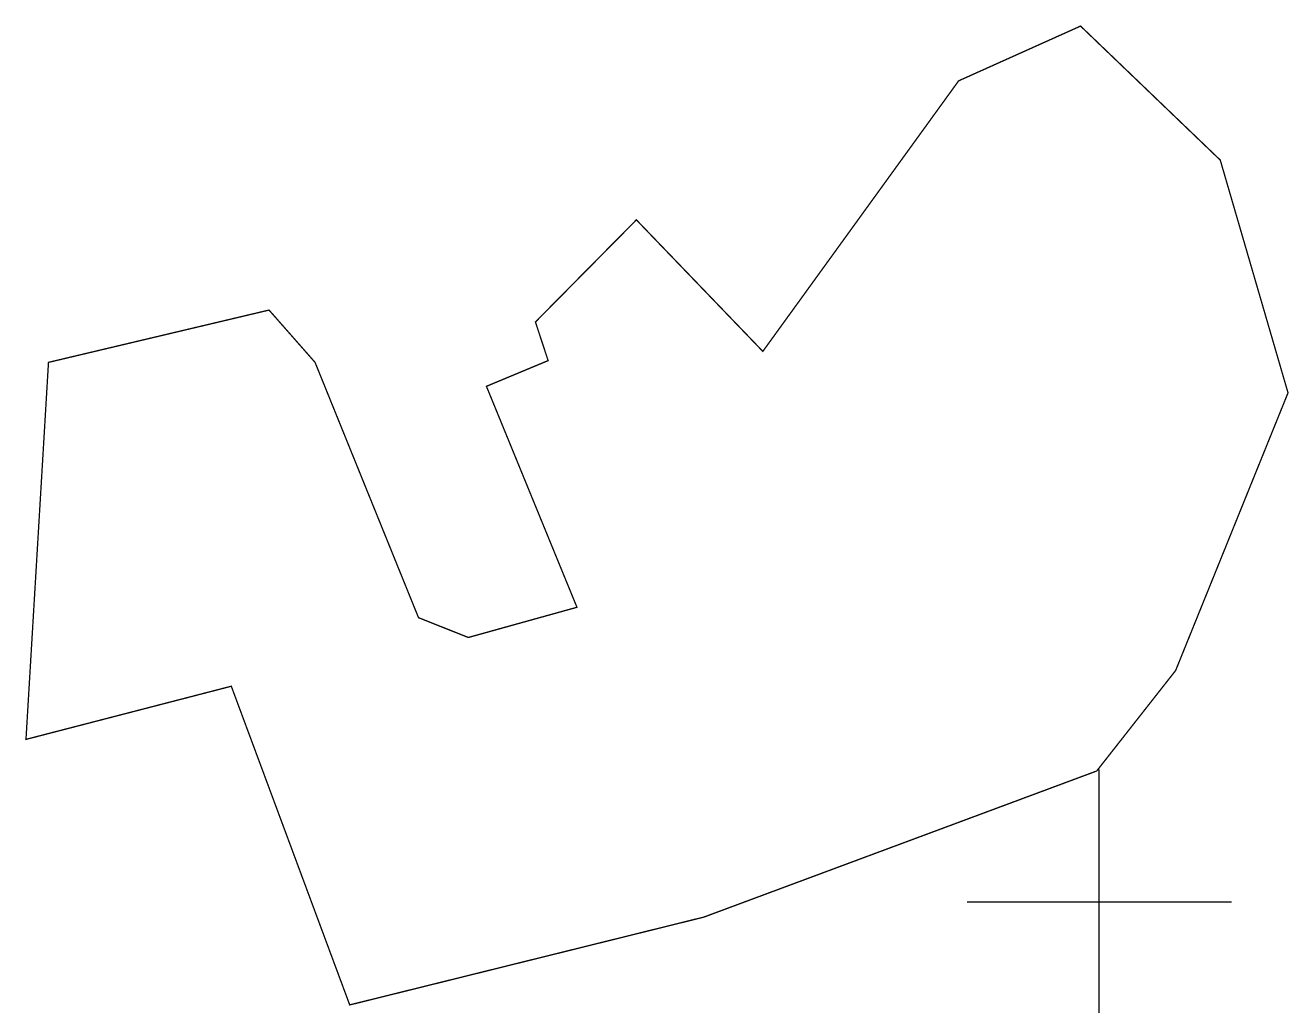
# Model space of a CAD drawing. Header units: feet. Extents: x 978184 to 982961, y 177216 to 180920.
import ezdxf

# ---------------------------------------------------------------- set-up
doc = ezdxf.new("R2010")
doc.units = ezdxf.units.FT
doc.header["$MEASUREMENT"] = 0
doc.header["$PDMODE"] = 2
doc.header["$PDSIZE"] = 500
doc.linetypes.add('LTP001', pattern=[50, 50, 0])
doc.layers.add('_Aerial_C-TOPO-BNDY', color=16, linetype='LTP001', lineweight=0)
doc.layers.add('Image', color=7, linetype='Continuous')

msp = doc.modelspace()

# ---------------------------------------------------------------- linework, layer by layer
at = {"layer": '_Aerial_C-TOPO-BNDY', "const_width": 5}
msp.add_lwpolyline([(980749.7, 177550.6), (980749.7, 177550.6), (982235, 178102.6), (982533.5, 178482.4), (982958.4, 179531.5), (982702.2, 180410.8), (982174, 180917.2), (981713, 180710.3), (980972.6, 179688.1), (980494.5, 180185), (980112.8, 179799.1), (980160.8, 179653.2), (979927.5, 179556.1), (980269.8, 178721.2), (980269.8, 178721.2), (979859, 178607.1), (979670.7, 178682), (979279.5, 179646.6), (979105.6, 179844.2), (978271.6, 179646.6), (978186.5, 178222.1), (978962.8, 178422.9), (979410.6, 177218.8)], close=True, dxfattribs=at)
at = {"layer": '_Aerial_C-TOPO-BNDY'}
msp.add_lwpolyline([(980749.7, 177550.6), (980749.7, 177550.6)], dxfattribs=at)
at = {"layer": 'Image'}
msp.add_point((982244.8, 177607.7), dxfattribs=at)

doc.saveas('drawing.dxf')
